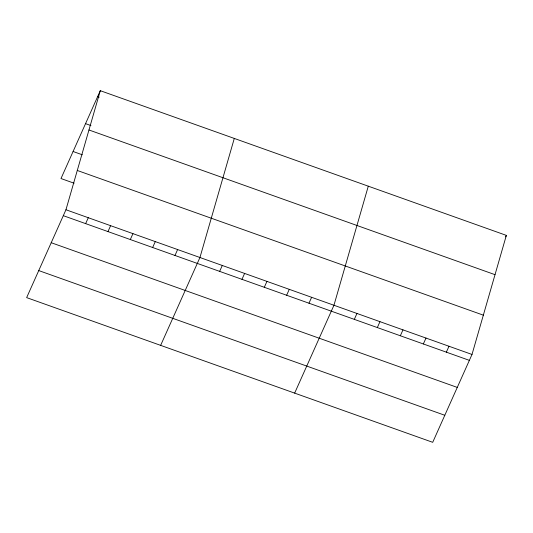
<?xml version="1.0" encoding="UTF-8"?>
<svg xmlns="http://www.w3.org/2000/svg" width="533" height="533" viewBox="0 0 533 533"><rect width="100%" height="100%" fill="white"/><g stroke="black" fill="none" stroke-linecap="round" stroke-linejoin="round"><path stroke-width="0.8" d="M65.952 209.762L100.291 90.683L506.35 235.379L472.011 354.458L432.709 442.317L26.65 297.621L65.952 209.762L472.011 354.458M234.293 138.433L199.948 257.512L160.646 345.371M368.29 186.184L333.951 305.262L294.649 393.121M100.291 90.683L60.989 178.542L74.08 183.205M85.64 223.627L88.285 217.724M107.972 231.589L110.617 225.679M130.305 239.544L132.95 233.641M152.645 247.505L155.283 241.596M174.977 255.46L177.616 249.557M219.643 271.377L222.281 265.474M241.975 279.332L244.614 273.429M264.308 287.294L266.946 281.391M286.641 295.249L289.279 289.346M308.973 303.21L311.618 297.307M354.318 319.367L356.957 313.464M377.324 327.568L379.969 321.659M400.336 335.763L402.981 329.86M423.349 343.965L425.987 338.062M446.354 352.166L448.999 346.257M505.69 236.852L506.35 235.379M97.652 96.593L99.191 97.139M85.553 123.636L90.943 125.555M88.958 129.979L495.017 274.675M73.088 151.499L82.329 154.79M77.285 170.467L483.338 315.163M63.307 215.672L469.366 360.361M51.215 242.715L457.267 387.411M38.749 270.577L444.802 415.274"/></g></svg>
